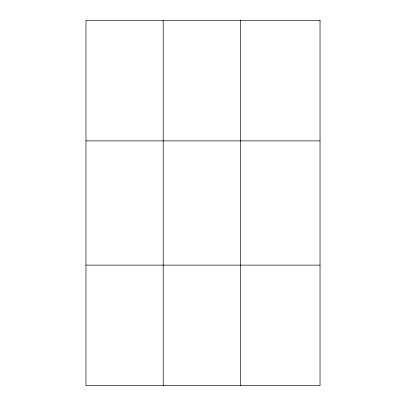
<?xml version="1.0" encoding="UTF-8"?>
<svg xmlns="http://www.w3.org/2000/svg" width="406" height="406" viewBox="0 0 406 406"><rect width="100%" height="100%" fill="white"/><g stroke="black" fill="none" stroke-linecap="round" stroke-linejoin="round"><path stroke-width="0.61" d="M163.207 385.7L163.207 20.3M240.453 385.7L240.453 20.3M85.965 140.882L320.035 140.882M85.965 265.118L320.035 265.118M320.035 20.3L320.035 385.7L85.965 385.7L85.965 20.3L320.035 20.3"/></g></svg>
